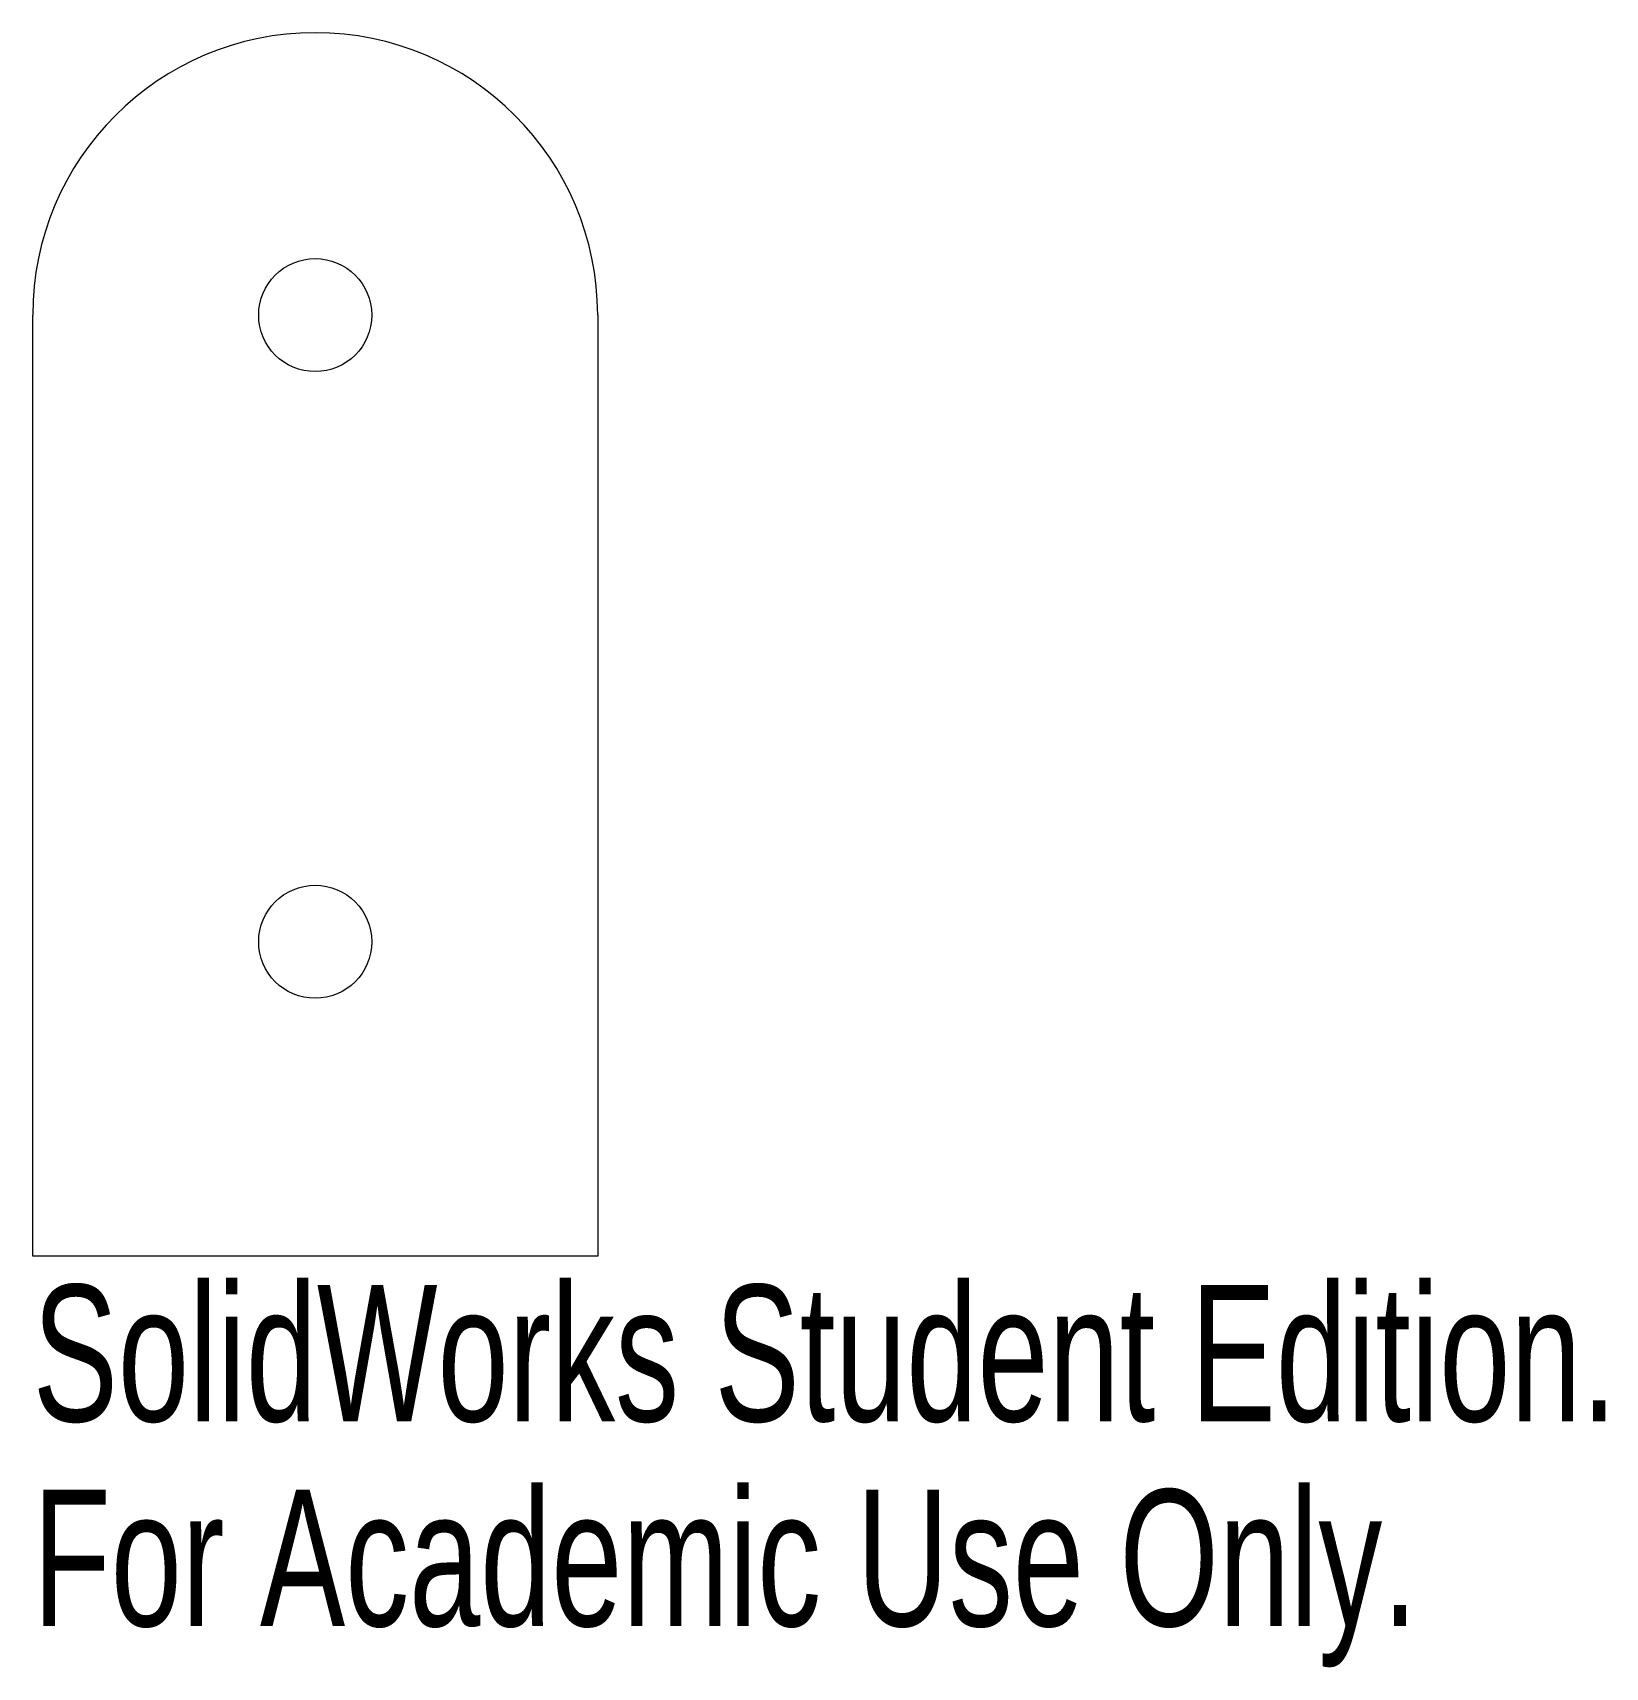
# Model space of a CAD drawing. Header units: millimetres. Extents: x 0 to 55.7, y -37.9 to 20.
import ezdxf

# ---------------------------------------------------------------- set-up
doc = ezdxf.new("R2010")
doc.units = ezdxf.units.MM
doc.styles.add('SLDTEXTSTYLE0', font='TXT', dxfattribs={"width": 0.7})

msp = doc.modelspace()

# ---------------------------------------------------------------- linework, layer by layer
at = {"color": 7, "linetype": 'Continuous', "lineweight": 15}
for p, q in [((0, -23.32), (0, 10)), ((20, 10), (20, -23.32)), ((20, -23.32), (0, -23.32))]:
    msp.add_line(p, q, dxfattribs=at)
for centre in [(10, 10), (10, -12.19)]:
    msp.add_circle(centre, 2, dxfattribs=at)
msp.add_arc((10, 10), 10, 0, 180, dxfattribs=at)

# ---------------------------------------------------------------- texts
at = {"color": 7, "linetype": 'Continuous', "char_height": 4.83362, "attachment_point": 1, "style": 'SLDTEXTSTYLE0'}
for s, insert in [('SolidWorks Student Edition.', (0, -24.34)), ('For Academic Use Only.', (0, -31.59))]:
    msp.add_mtext(s, dxfattribs=dict(at, insert=insert))

doc.saveas('drawing.dxf')
